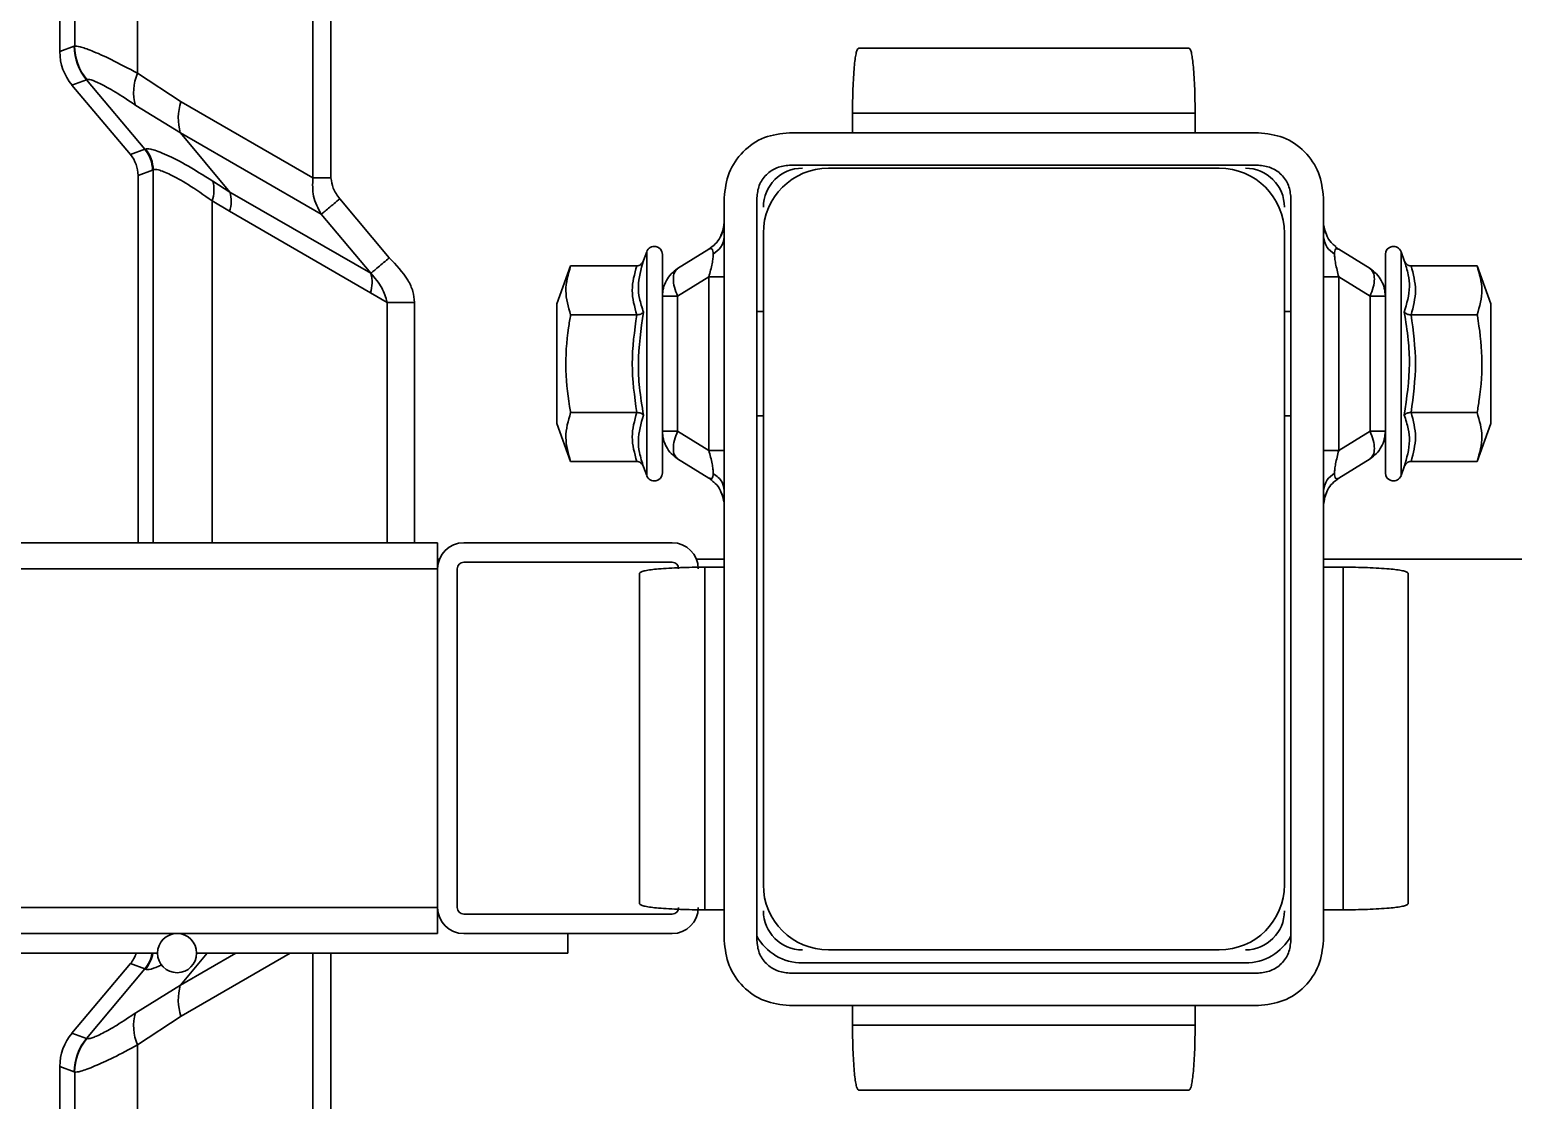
# Model space of a CAD drawing. Header units: millimetres. Extents: x 0 to 420, y 0 to 297.
# Drawn here: x 95.28 to 96.419, y 151.481 to 152.302 of the extents above; entities that cross this region are included whole.
import ezdxf

# ---------------------------------------------------------------- set-up
doc = ezdxf.new("R2010")
doc.units = ezdxf.units.MM

msp = doc.modelspace()

# ---------------------------------------------------------------- linework, layer by layer
at = {"color": 7, "linetype": 'Continuous', "lineweight": 35}
for p, q in [((95.3032, 152.5561), (95.3032, 152.2856)), ((95.3146, 152.2898), (95.3146, 152.5172)), ((95.3629, 152.5172), (95.3629, 152.269)), ((95.4974, 152.4011), (95.4974, 152.1886)), ((95.5113, 152.4011), (95.5113, 152.1886)), ((95.3143, 152.2897), (95.3032, 152.2856)), ((95.3143, 152.2897), (95.3146, 152.2898)), ((96.17, 152.2883), (95.9162, 152.2883)), ((96.17, 152.2883), (96.1701, 152.2883)), ((95.3125, 152.2599), (95.3237, 152.264)), ((95.3125, 152.2599), (95.3574, 152.2065)), ((95.324, 152.2641), (95.3237, 152.264)), ((95.3237, 152.264), (95.3685, 152.2106)), ((95.3629, 152.269), (95.3962, 152.247)), ((95.4974, 152.1886), (95.3962, 152.247)), ((95.3957, 152.2232), (95.3614, 152.2443)), ((95.9116, 152.2383), (96.1746, 152.2383)), ((95.9116, 152.2383), (95.9116, 152.2233)), ((96.1746, 152.2383), (96.1746, 152.2233)), ((96.1747, 152.2383), (96.1747, 152.2233)), ((95.3957, 152.2232), (95.5039, 152.1607)), ((95.4337, 152.1778), (95.3957, 152.2232)), ((95.8632, 152.2233), (96.2232, 152.2233)), ((95.3574, 152.2065), (95.3685, 152.2106)), ((95.3685, 152.2106), (95.3689, 152.2108)), ((95.3632, 152.1905), (95.3743, 152.1945)), ((95.3632, 152.1905), (95.3632, 151.9086)), ((95.3748, 152.1948), (95.3743, 152.1945)), ((95.3748, 152.1948), (95.3748, 151.9086)), ((96.2232, 152.1983), (95.8632, 152.1983)), ((96.1932, 152.1961), (95.8932, 152.1961)), ((95.4206, 152.1861), (95.4337, 152.1778)), ((95.5113, 152.1886), (95.4974, 152.1886)), ((95.4201, 152.171), (95.4334, 152.163)), ((95.4201, 151.9086), (95.4201, 152.171)), ((95.5419, 152.1154), (95.4337, 152.1778)), ((95.5181, 152.1726), (95.5561, 152.1273)), ((95.8132, 151.6033), (95.8132, 152.1733)), ((95.8382, 152.1733), (95.8382, 151.6033)), ((96.2482, 152.1733), (96.2482, 151.6033)), ((96.2732, 152.1733), (96.2732, 151.6033)), ((95.4334, 152.163), (95.5416, 152.1005)), ((95.5039, 152.1607), (95.5419, 152.1154)), ((95.8125, 152.1492), (95.8107, 152.1443)), ((95.813, 152.1522), (95.8117, 152.146)), ((95.8128, 152.1522), (95.8125, 152.1499)), ((95.8126, 152.1482), (95.8132, 152.1551)), ((95.8432, 152.1461), (95.8432, 151.6461)), ((96.2432, 151.6461), (96.2432, 152.1461)), ((96.2747, 152.146), (96.2734, 152.1522)), ((96.2757, 152.1443), (96.2739, 152.1492)), ((95.8014, 152.134), (95.7774, 152.119)), ((96.2842, 152.1343), (96.2824, 152.1358)), ((96.2844, 152.134), (96.2849, 152.134)), ((96.2849, 152.134), (96.3089, 152.119)), ((95.6953, 152.1211), (95.6847, 152.0921)), ((95.746, 152.1211), (95.6953, 152.1211)), ((95.7537, 152.132), (95.7512, 152.1252)), ((95.7537, 152.132), (95.7537, 151.9601)), ((95.7657, 152.1299), (95.7657, 152.0985)), ((96.3207, 152.0978), (96.3207, 152.1299)), ((96.3352, 152.1252), (96.3327, 152.132)), ((96.3327, 151.9601), (96.3327, 152.132)), ((96.3404, 152.1211), (96.3911, 152.1211)), ((96.4017, 152.0921), (96.3911, 152.1211)), ((95.8014, 152.1128), (95.7774, 152.0978)), ((95.8014, 151.9793), (95.8014, 152.1128)), ((96.2849, 152.1128), (96.2849, 151.9793)), ((96.2849, 152.1128), (96.3089, 152.0978)), ((95.5416, 152.1005), (95.5545, 152.0931)), ((95.5754, 152.0931), (95.5545, 152.0931)), ((95.5545, 152.0931), (95.5545, 151.9086)), ((95.5754, 152.0931), (95.5754, 151.9086)), ((95.6847, 152.0001), (95.6847, 152.0921)), ((95.7774, 152.0978), (95.7657, 152.0978)), ((95.7657, 152.0978), (95.7657, 151.9943)), ((95.7774, 152.0978), (95.7774, 151.9943)), ((96.3089, 151.9943), (96.3089, 152.0978)), ((96.3089, 152.0978), (96.3207, 152.0978)), ((96.3207, 151.9943), (96.3207, 152.0978)), ((96.4017, 152.0921), (96.4017, 152.0001)), ((95.746, 152.0836), (95.6953, 152.0836)), ((95.8432, 152.0861), (95.8382, 152.0861)), ((96.2482, 152.0861), (96.2432, 152.0861)), ((96.3404, 152.0836), (96.3911, 152.0836)), ((95.746, 152.0085), (95.6953, 152.0085)), ((96.3404, 152.0085), (96.3911, 152.0085)), ((95.6847, 152.0001), (95.6953, 151.971)), ((95.8382, 152.0061), (95.8432, 152.0061)), ((96.2432, 152.0061), (96.2482, 152.0061)), ((96.3911, 151.971), (96.4017, 152.0001)), ((95.7774, 151.9943), (95.7657, 151.9943)), ((95.7657, 151.9943), (95.7657, 151.9622)), ((95.8014, 151.9793), (95.7774, 151.9943)), ((96.2849, 151.9793), (96.3089, 151.9943)), ((96.3089, 151.9943), (96.3207, 151.9943)), ((96.3207, 151.9622), (96.3207, 151.9943)), ((95.7774, 151.9731), (95.8014, 151.9581)), ((96.2849, 151.9581), (96.3089, 151.9731)), ((95.746, 151.971), (95.6953, 151.971)), ((95.7512, 151.9669), (95.7537, 151.9601)), ((96.3327, 151.9601), (96.3352, 151.9669)), ((96.3404, 151.971), (96.3911, 151.971)), ((95.802, 151.9581), (95.8014, 151.9581)), ((95.8022, 151.9577), (95.804, 151.9563)), ((95.8107, 151.9478), (95.8125, 151.9429)), ((95.8117, 151.9461), (95.813, 151.9399)), ((96.2738, 151.9439), (96.2732, 151.937)), ((96.2734, 151.9399), (96.2747, 151.9461)), ((96.2736, 151.9398), (96.2739, 151.9422)), ((96.2739, 151.9429), (96.2757, 151.9478)), ((95.5932, 151.9086), (86.9932, 151.9086)), ((95.5932, 151.9086), (95.5932, 151.8886)), ((95.7732, 151.9086), (95.6132, 151.9086)), ((95.5947, 151.8961), (95.5932, 151.8961)), ((95.5932, 151.8961), (95.5947, 151.8961)), ((95.7732, 151.8936), (95.6132, 151.8936)), ((95.8132, 151.8961), (95.7917, 151.8961)), ((95.7917, 151.8961), (95.8132, 151.8961)), ((96.511, 151.8961), (96.2732, 151.8961)), ((96.2732, 151.8961), (96.511, 151.8961)), ((95.5932, 151.8886), (86.9932, 151.8886)), ((95.5932, 151.8886), (95.5932, 151.6286)), ((95.5932, 151.8886), (95.5932, 151.6286)), ((95.6082, 151.8886), (95.6082, 151.6286)), ((95.7482, 151.8852), (95.7482, 151.6315)), ((95.793, 151.8898), (95.7982, 151.8899)), ((95.7982, 151.6269), (95.7982, 151.8899)), ((95.7982, 151.8899), (95.8132, 151.8899)), ((96.2882, 151.8899), (96.2732, 151.8899)), ((96.2882, 151.8899), (96.2882, 151.6269)), ((96.3382, 151.6315), (96.3382, 151.8852)), ((95.5932, 151.6286), (86.9932, 151.6286)), ((95.5932, 151.6286), (95.5932, 151.6086)), ((95.5938, 151.6236), (95.5932, 151.6236)), ((95.6132, 151.6236), (95.7732, 151.6236)), ((95.7982, 151.6269), (95.8132, 151.6269)), ((96.2882, 151.6269), (96.2732, 151.6269)), ((95.5932, 151.6086), (86.9932, 151.6086)), ((95.6132, 151.6086), (95.7732, 151.6086)), ((95.6932, 151.6086), (95.6932, 151.5936)), ((95.2082, 151.5936), (95.3782, 151.5936)), ((95.4383, 151.5936), (95.3957, 151.5689)), ((95.4163, 151.5936), (95.3957, 151.5689)), ((95.4801, 151.5936), (95.3962, 151.5451)), ((95.4082, 151.5936), (95.6932, 151.5936)), ((95.4974, 151.5936), (95.4974, 151.391)), ((95.5113, 151.5936), (95.5113, 151.391)), ((96.2132, 151.5861), (95.8732, 151.5861)), ((95.8932, 151.5961), (96.1932, 151.5961)), ((95.3574, 151.5856), (95.3125, 151.5322)), ((95.3685, 151.5815), (95.3237, 151.5281)), ((95.3685, 151.5815), (95.3574, 151.5856)), ((95.3689, 151.5813), (95.3685, 151.5815)), ((95.8632, 151.5783), (96.2232, 151.5783)), ((95.3957, 151.5689), (95.3614, 151.5478)), ((96.2232, 151.5533), (95.8632, 151.5533)), ((95.9117, 151.5383), (95.9117, 151.5533)), ((96.1746, 151.5383), (96.1746, 151.5533)), ((96.1747, 151.5383), (96.1747, 151.5533)), ((95.3962, 151.5451), (95.3629, 151.5232)), ((95.3237, 151.5281), (95.3125, 151.5322)), ((96.1746, 151.5383), (95.9117, 151.5383)), ((95.3237, 151.5281), (95.324, 151.528)), ((95.3629, 151.5232), (95.3629, 151.2749)), ((95.3032, 151.5065), (95.3032, 151.2361)), ((95.3143, 151.5025), (95.3032, 151.5065)), ((95.3143, 151.5025), (95.3146, 151.5023)), ((95.3146, 151.2749), (95.3146, 151.5023)), ((95.9163, 151.4883), (96.17, 151.4883)), ((96.1701, 151.4883), (96.17, 151.4883))]:
    msp.add_line(p, q, dxfattribs=at)
msp.add_circle((95.3932, 151.5936), 0.015, dxfattribs=at)
for centre, radius, start, end in [((95.3544, 152.2897), 0.0401, 180.0586, 219.9414), ((95.3546, 152.2899), 0.0401, 180.1269, 219.9924), ((95.3952, 152.2546), 0.0354, 156.1372, 196.9623), ((95.4342, 152.2343), 0.0401, 161.4836, 196.0343), ((95.3493, 152.1945), 0.025, 0.0586, 39.9414), ((95.3498, 152.1947), 0.025, 0.1661, 40.0321), ((95.8932, 152.1461), 0.05, 90, 180), ((95.8732, 152.1661), 0.03, 90, 180), ((96.1932, 152.1461), 0.05, 0, 90), ((96.2132, 152.1661), 0.03, 0, 90), ((95.3975, 152.1794), 0.024, 339.6339, 16.2007), ((95.4096, 152.1709), 0.0251, 341.4836, 16.0343), ((95.7595, 152.1299), 0.00619, 0, 160), ((96.3269, 152.1299), 0.00619, 20, 180), ((95.5178, 152.1084), 0.0251, 341.4836, 16.0343), ((95.7595, 151.9622), 0.00619, 200, 0), ((96.3269, 151.9622), 0.00619, 180, 340), ((95.6132, 151.8886), 0.02, 90, 180), ((95.7732, 151.8886), 0.02, 0, 90), ((95.6132, 151.8886), 0.005, 90, 180), ((95.7732, 151.8886), 0.005, 0, 90), ((95.8932, 151.6461), 0.05, 180, 270), ((96.1932, 151.6461), 0.05, 270, 0), ((95.6132, 151.6286), 0.02, 180, 270), ((95.6132, 151.6286), 0.005, 180, 270), ((95.7732, 151.6286), 0.02, 270, 0), ((95.7732, 151.6286), 0.005, 270, 0), ((95.8732, 151.6261), 0.03, 180, 270), ((96.2132, 151.6261), 0.03, 270, 0), ((95.8732, 151.6261), 0.04, 208.955, 270), ((96.2132, 151.6261), 0.04, 270, 331.045), ((95.3493, 151.5976), 0.025, 320.0587, 350.6662), ((95.3498, 151.5974), 0.025, 319.9711, 351.2382), ((95.4342, 151.5579), 0.0401, 163.9657, 198.5164), ((95.3952, 151.5375), 0.0354, 163.0377, 203.8627), ((95.3544, 151.5024), 0.0401, 140.0586, 179.9414), ((95.3546, 151.5022), 0.0401, 140.0076, 179.8731)]:
    msp.add_arc(centre, radius, start, end, dxfattribs=at)
for centre, major_axis, start_param, end_param in [((95.3432, 152.2856), (0.0376, 0.0137), 2.793026, 3.49016), ((95.3382, 152.1904), (-0.0235, -0.0086), 2.793026, 3.49016), ((95.3382, 151.6017), (-0.0235, 0.0086), 2.793026, 3.160549), ((95.3432, 151.5065), (-0.0376, 0.0137), 5.934618, 6.631752)]:
    msp.add_ellipse(centre, major_axis=major_axis, ratio=0.998448, start_param=start_param, end_param=end_param, dxfattribs=at)
for points, knots in [([(95.3146, 152.2898), (95.3156, 152.2898), (95.3176, 152.2899), (95.3274, 152.2864), (95.3421, 152.28), (95.3558, 152.2727), (95.3629, 152.269)], [0, 0, 0, 0, 0.2394527, 0.4731299, 0.7287922, 1, 1, 1, 1]), ([(95.9162, 152.2883), (95.9159, 152.288), (95.9152, 152.2876), (95.9141, 152.2831), (95.9131, 152.276), (95.9124, 152.2661), (95.9118, 152.2544), (95.9117, 152.2447), (95.9116, 152.2383)], [0, 0, 0, 0, 0.157309, 0.270586, 0.50035, 0.630794, 0.757716, 1, 1, 1, 1]), ([(96.1746, 152.2383), (96.1746, 152.2447), (96.1745, 152.2544), (96.1739, 152.2661), (96.1732, 152.276), (96.1722, 152.2831), (96.1711, 152.2876), (96.1704, 152.288), (96.17, 152.2883)], [0, 0, 0, 0, 0.242279, 0.369203, 0.49965, 0.729414, 0.842683, 1, 1, 1, 1]), ([(95.3614, 152.2443), (95.356, 152.248), (95.3454, 152.2551), (95.334, 152.2611), (95.3264, 152.2644), (95.3248, 152.2642), (95.324, 152.2641)], [0, 0, 0, 0, 0.2701747, 0.5252885, 0.7593323, 1, 1, 1, 1]), ([(95.3689, 152.2108), (95.3699, 152.211), (95.372, 152.2115), (95.3827, 152.2075), (95.399, 152.1997), (95.4133, 152.1907), (95.4206, 152.1861)], [0, 0, 0, 0, 0.223119, 0.475931, 0.731471, 1, 1, 1, 1]), ([(95.4201, 152.171), (95.4137, 152.1755), (95.4015, 152.1841), (95.3876, 152.1915), (95.3779, 152.1955), (95.3758, 152.1951), (95.3748, 152.1948)], [0, 0, 0, 0, 0.267515, 0.511254, 0.753073, 1, 1, 1, 1]), ([(95.4974, 152.1886), (95.4972, 152.1838), (95.4969, 152.1738), (95.5015, 152.1652), (95.5039, 152.1607)], [0, 0, 0, 0, 0.4733, 1, 1, 1, 1]), ([(95.5113, 152.1886), (95.5117, 152.1859), (95.5125, 152.18), (95.5161, 152.1752), (95.5181, 152.1726)], [0, 0, 0, 0, 0.448587, 1, 1, 1, 1]), ([(95.5181, 152.1726), (95.5166, 152.1714), (95.5136, 152.1688), (95.5094, 152.1653), (95.5059, 152.1624), (95.5045, 152.1613), (95.5039, 152.1607)], [0, 0, 0, 0, 0.244438, 0.500001, 0.755563, 1, 1, 1, 1]), ([(95.8122, 152.1485), (95.8116, 152.1466), (95.8103, 152.1428), (95.8065, 152.1377), (95.8031, 152.1352), (95.8014, 152.134)], [0, 0, 0, 0, 0.315477, 0.657739, 1, 1, 1, 1]), ([(96.2826, 152.1359), (96.2817, 152.1366), (96.2792, 152.1385), (96.2769, 152.1415), (96.276, 152.1439), (96.2758, 152.1444)], [0, 0, 0, 0, 0.294463, 0.87052, 1, 1, 1, 1]), ([(95.8014, 152.134), (95.8023, 152.1343), (95.8036, 152.1348), (95.8046, 152.1328), (95.8047, 152.131), (95.8047, 152.1302)], [0, 0, 0, 0, 0.5516135, 0.7848249, 1, 1, 1, 1]), ([(95.8132, 152.1434), (95.8127, 152.1406), (95.8118, 152.1355), (95.8069, 152.1318), (95.8047, 152.1302)], [0, 0, 0, 0, 0.559996, 1, 1, 1, 1]), ([(96.2732, 152.1434), (96.2737, 152.1406), (96.2746, 152.1355), (96.2795, 152.1318), (96.2816, 152.1302)], [0, 0, 0, 0, 0.559996, 1, 1, 1, 1]), ([(96.2816, 152.1302), (96.2817, 152.131), (96.2818, 152.1328), (96.2826, 152.1346), (96.2837, 152.1342), (96.2844, 152.134)], [0, 0, 0, 0, 0.243902, 0.508229, 1, 1, 1, 1]), ([(95.5561, 152.1273), (95.5546, 152.126), (95.5516, 152.1235), (95.5474, 152.12), (95.544, 152.1171), (95.5426, 152.1159), (95.5419, 152.1154)], [0, 0, 0, 0, 0.244437, 0.5, 0.755563, 1, 1, 1, 1]), ([(95.5561, 152.1273), (95.5613, 152.1219), (95.5686, 152.1142), (95.5746, 152.1019), (95.5751, 152.0959), (95.5754, 152.0931)], [0, 0, 0, 0, 0.554868, 0.787217, 1, 1, 1, 1]), ([(95.6953, 152.0836), (95.6935, 152.0897), (95.6898, 152.1022), (95.6934, 152.1147), (95.6953, 152.1211)], [0, 0, 0, 0, 0.491212, 1, 1, 1, 1]), ([(95.7512, 152.1252), (95.7512, 152.1252), (95.751, 152.1246), (95.7504, 152.1235), (95.7492, 152.1222), (95.7477, 152.1213), (95.7466, 152.1212), (95.746, 152.1211)], [0, 0, 0, 0, 0.006713, 0.267679, 0.528689, 0.76386, 1, 1, 1, 1]), ([(95.7512, 152.1252), (95.7493, 152.1185), (95.7465, 152.1088), (95.7479, 152.0956), (95.7501, 152.0891), (95.7512, 152.0856)], [0, 0, 0, 0, 0.499729, 0.72853, 1, 1, 1, 1]), ([(95.8047, 152.1302), (95.8047, 152.1291), (95.8046, 152.1269), (95.8036, 152.1209), (95.8023, 152.1161), (95.8014, 152.1128)], [0, 0, 0, 0, 0.215184, 0.448387, 1, 1, 1, 1]), ([(96.2849, 152.1128), (96.284, 152.1161), (96.2828, 152.1209), (96.2818, 152.1269), (96.2817, 152.1291), (96.2816, 152.1302)], [0, 0, 0, 0, 0.551614, 0.784825, 1, 1, 1, 1]), ([(96.3352, 152.0856), (96.3371, 152.0921), (96.3399, 152.1015), (96.3385, 152.1149), (96.3363, 152.1216), (96.3352, 152.1252)], [0, 0, 0, 0, 0.499729, 0.72853, 1, 1, 1, 1]), ([(96.3404, 152.1211), (96.3398, 152.1212), (96.3387, 152.1213), (96.3372, 152.1222), (96.336, 152.1235), (96.3354, 152.1246), (96.3352, 152.1252), (96.3352, 152.1252)], [0, 0, 0, 0, 0.23614, 0.471311, 0.732321, 0.993287, 1, 1, 1, 1]), ([(96.3911, 152.1211), (96.3929, 152.115), (96.3966, 152.1025), (96.393, 152.09), (96.3911, 152.0836)], [0, 0, 0, 0, 0.491212, 1, 1, 1, 1]), ([(95.5419, 152.1154), (95.545, 152.1118), (95.5507, 152.1052), (95.5533, 152.0969), (95.5545, 152.0931)], [0, 0, 0, 0, 0.537276, 1, 1, 1, 1]), ([(95.6953, 152.0085), (95.6952, 152.0088), (95.6933, 152.0195), (95.6907, 152.0412), (95.6923, 152.0662), (95.6947, 152.0803), (95.6953, 152.0836)], [0, 0, 0, 0, 0.009604, 0.432631, 0.866873, 1, 1, 1, 1]), ([(95.746, 152.0085), (95.7443, 152.021), (95.7409, 152.046), (95.7443, 152.0711), (95.746, 152.0836)], [0, 0, 0, 0, 0.499238, 1, 1, 1, 1]), ([(95.7512, 152.0856), (95.7512, 152.0856), (95.751, 152.0853), (95.7504, 152.0848), (95.7492, 152.0841), (95.7477, 152.0837), (95.7466, 152.0836), (95.746, 152.0836)], [0, 0, 0, 0, 0.006713, 0.267679, 0.528689, 0.76386, 1, 1, 1, 1]), ([(95.7512, 152.0856), (95.7493, 152.0724), (95.7465, 152.0532), (95.7479, 152.0267), (95.7501, 152.0136), (95.7512, 152.0065)], [0, 0, 0, 0, 0.500435, 0.728855, 1, 1, 1, 1]), ([(96.3352, 152.0065), (96.3371, 152.0197), (96.3399, 152.0389), (96.3385, 152.0654), (96.3363, 152.0785), (96.3352, 152.0856)], [0, 0, 0, 0, 0.500435, 0.728855, 1, 1, 1, 1]), ([(96.3352, 152.0856), (96.3352, 152.0856), (96.3354, 152.0853), (96.336, 152.0848), (96.3372, 152.0841), (96.3387, 152.0837), (96.3398, 152.0836), (96.3404, 152.0836)], [0, 0, 0, 0, 0.0067129, 0.2676791, 0.5286892, 0.7638601, 1, 1, 1, 1]), ([(96.3404, 152.0836), (96.3421, 152.0711), (96.3455, 152.0461), (96.3421, 152.0211), (96.3404, 152.0085)], [0, 0, 0, 0, 0.499238, 1, 1, 1, 1]), ([(96.3911, 152.0836), (96.3912, 152.0833), (96.3931, 152.0726), (96.3957, 152.0509), (96.3941, 152.0259), (96.3917, 152.0118), (96.3911, 152.0085)], [0, 0, 0, 0, 0.009604, 0.432631, 0.866873, 1, 1, 1, 1]), ([(95.6953, 151.971), (95.6935, 151.9771), (95.6898, 151.9897), (95.6934, 152.0022), (95.6953, 152.0085)], [0, 0, 0, 0, 0.491212, 1, 1, 1, 1]), ([(95.7512, 152.0065), (95.7512, 152.0065), (95.751, 152.0068), (95.7504, 152.0074), (95.7492, 152.008), (95.7477, 152.0084), (95.7466, 152.0085), (95.746, 152.0085)], [0, 0, 0, 0, 0.0067129, 0.2676791, 0.5286892, 0.7638601, 1, 1, 1, 1]), ([(96.3352, 152.0065), (96.3352, 152.0065), (96.3354, 152.0068), (96.336, 152.0074), (96.3372, 152.008), (96.3387, 152.0084), (96.3398, 152.0085), (96.3404, 152.0085)], [0, 0, 0, 0, 0.0067129, 0.2676791, 0.5286892, 0.7638601, 1, 1, 1, 1]), ([(96.3911, 152.0085), (96.3929, 152.0024), (96.3966, 151.9899), (96.393, 151.9774), (96.3911, 151.971)], [0, 0, 0, 0, 0.4912125, 1, 1, 1, 1]), ([(95.7512, 152.0065), (95.7493, 152), (95.7465, 151.9906), (95.7479, 151.9772), (95.7501, 151.9705), (95.7512, 151.9669)], [0, 0, 0, 0, 0.499729, 0.72853, 1, 1, 1, 1]), ([(96.3352, 151.9669), (96.3371, 151.9736), (96.3399, 151.9834), (96.3385, 151.9966), (96.3363, 152.003), (96.3352, 152.0065)], [0, 0, 0, 0, 0.499729, 0.72853, 1, 1, 1, 1]), ([(95.8014, 151.9793), (95.8023, 151.9759), (95.8036, 151.9712), (95.8046, 151.9651), (95.8047, 151.963), (95.8047, 151.9619)], [0, 0, 0, 0, 0.5516135, 0.7848249, 1, 1, 1, 1]), ([(96.2816, 151.9619), (96.2817, 151.963), (96.2818, 151.9651), (96.2828, 151.9712), (96.284, 151.9759), (96.2849, 151.9793)], [0, 0, 0, 0, 0.2151838, 0.4483868, 1, 1, 1, 1]), ([(95.746, 151.971), (95.7466, 151.9709), (95.7477, 151.9708), (95.7492, 151.9699), (95.7504, 151.9686), (95.751, 151.9675), (95.7512, 151.967), (95.7512, 151.9669)], [0, 0, 0, 0, 0.2361399, 0.4713108, 0.7323209, 0.9932871, 1, 1, 1, 1]), ([(95.8047, 151.9619), (95.8047, 151.9611), (95.8046, 151.9593), (95.8038, 151.9574), (95.8027, 151.9578), (95.802, 151.9581)], [0, 0, 0, 0, 0.243902, 0.508229, 1, 1, 1, 1]), ([(95.8047, 151.9619), (95.8074, 151.9598), (95.8122, 151.9559), (95.8129, 151.9509), (95.8132, 151.9487)], [0, 0, 0, 0, 0.559996, 1, 1, 1, 1]), ([(96.2732, 151.9487), (96.2737, 151.9515), (96.2746, 151.9566), (96.2795, 151.9603), (96.2816, 151.9619)], [0, 0, 0, 0, 0.559996, 1, 1, 1, 1]), ([(96.2849, 151.9581), (96.284, 151.9578), (96.2828, 151.9573), (96.2818, 151.9593), (96.2817, 151.9611), (96.2816, 151.9619)], [0, 0, 0, 0, 0.5516135, 0.7848249, 1, 1, 1, 1]), ([(96.3352, 151.9669), (96.3352, 151.967), (96.3354, 151.9675), (96.336, 151.9686), (96.3372, 151.9699), (96.3387, 151.9708), (96.3398, 151.9709), (96.3404, 151.971)], [0, 0, 0, 0, 0.006713, 0.267679, 0.528689, 0.76386, 1, 1, 1, 1]), ([(95.8038, 151.9562), (95.8047, 151.9555), (95.8072, 151.9536), (95.8095, 151.9506), (95.8104, 151.9481), (95.8106, 151.9477)], [0, 0, 0, 0, 0.294463, 0.870519, 1, 1, 1, 1]), ([(96.2742, 151.9436), (96.2748, 151.9455), (96.2761, 151.9493), (96.2798, 151.9544), (96.2832, 151.9569), (96.2849, 151.9581)], [0, 0, 0, 0, 0.315477, 0.657739, 1, 1, 1, 1]), ([(95.7982, 151.8899), (95.7918, 151.8898), (95.7821, 151.8897), (95.7705, 151.8891), (95.7605, 151.8884), (95.7534, 151.8874), (95.749, 151.8863), (95.7485, 151.8856), (95.7482, 151.8852)], [0, 0, 0, 0, 0.242279, 0.369202, 0.49965, 0.729414, 0.842683, 1, 1, 1, 1]), ([(96.3382, 151.8852), (96.3379, 151.8856), (96.3374, 151.8863), (96.333, 151.8874), (96.3258, 151.8884), (96.3159, 151.8891), (96.3043, 151.8897), (96.2946, 151.8898), (96.2882, 151.8899)], [0, 0, 0, 0, 0.157309, 0.270586, 0.50035, 0.630794, 0.757716, 1, 1, 1, 1]), ([(95.7482, 151.6315), (95.7485, 151.6311), (95.749, 151.6304), (95.7534, 151.6293), (95.7605, 151.6283), (95.7705, 151.6276), (95.7821, 151.627), (95.7918, 151.6269), (95.7982, 151.6269)], [0, 0, 0, 0, 0.157309, 0.270586, 0.50035, 0.630794, 0.757716, 1, 1, 1, 1]), ([(96.2882, 151.6269), (96.2946, 151.6269), (96.3043, 151.627), (96.3159, 151.6276), (96.3258, 151.6283), (96.333, 151.6293), (96.3374, 151.6304), (96.3379, 151.6311), (96.3382, 151.6315)], [0, 0, 0, 0, 0.242279, 0.369202, 0.49965, 0.729414, 0.842683, 1, 1, 1, 1]), ([(95.3815, 151.5845), (95.3784, 151.5832), (95.3716, 151.5805), (95.3699, 151.581), (95.3689, 151.5813)], [0, 0, 0, 0, 0.454296, 1, 1, 1, 1]), ([(95.324, 151.528), (95.3249, 151.5279), (95.3268, 151.5278), (95.3353, 151.5317), (95.3468, 151.5379), (95.3565, 151.5445), (95.3614, 151.5478)], [0, 0, 0, 0, 0.267138, 0.52122, 0.755952, 1, 1, 1, 1]), ([(95.9117, 151.5383), (95.9117, 151.532), (95.9118, 151.5222), (95.9124, 151.5106), (95.9131, 151.5007), (95.9141, 151.4936), (95.9152, 151.4891), (95.9159, 151.4886), (95.9163, 151.4883)], [0, 0, 0, 0, 0.242279, 0.369203, 0.49965, 0.729414, 0.842683, 1, 1, 1, 1]), ([(96.17, 151.4883), (96.1704, 151.4886), (96.1711, 151.4891), (96.1722, 151.4936), (96.1732, 151.5007), (96.1739, 151.5106), (96.1745, 151.5222), (96.1746, 151.532), (96.1746, 151.5383)], [0, 0, 0, 0, 0.157309, 0.270586, 0.50035, 0.630794, 0.757716, 1, 1, 1, 1]), ([(95.3629, 151.5232), (95.3565, 151.5197), (95.3439, 151.513), (95.329, 151.5064), (95.3181, 151.5023), (95.3158, 151.5023), (95.3146, 151.5023)], [0, 0, 0, 0, 0.245129, 0.480308, 0.739086, 1, 1, 1, 1])]:
    msp.add_open_spline(points, degree=3, knots=knots, dxfattribs=at)
for points in [[(95.8132, 152.1733), (95.8139, 152.1799), (95.8154, 152.193), (95.827, 152.2095), (95.8435, 152.2211), (95.8566, 152.2226), (95.8632, 152.2233)], [(96.2232, 152.2233), (96.2297, 152.2226), (96.2429, 152.2211), (96.2594, 152.2095), (96.2709, 152.193), (96.2724, 152.1799), (96.2732, 152.1733)], [(95.8632, 152.1983), (95.8599, 152.198), (95.8534, 152.1972), (95.8451, 152.1914), (95.8393, 152.1832), (95.8386, 152.1766), (95.8382, 152.1733)], [(96.2232, 152.1983), (96.2265, 152.198), (96.233, 152.1972), (96.2413, 152.1914), (96.2471, 152.1832), (96.2478, 152.1766), (96.2482, 152.1733)], [(95.746, 152.0836), (95.7443, 152.0898), (95.7409, 152.1023), (95.7443, 152.1149), (95.746, 152.1211)], [(96.3404, 152.1211), (96.3421, 152.1149), (96.3455, 152.1023), (96.3421, 152.0898), (96.3404, 152.0836)], [(95.7774, 152.119), (95.7757, 152.1177), (95.7723, 152.1152), (95.7686, 152.11), (95.7662, 152.1041), (95.7658, 152.0999), (95.7657, 152.0978)], [(95.7774, 152.119), (95.7765, 152.1181), (95.7746, 152.1163), (95.7739, 152.1112), (95.7746, 152.1049), (95.7765, 152.1001), (95.7774, 152.0978)], [(95.8014, 152.1128), (95.8032, 152.1128), (95.8066, 152.1128), (95.8103, 152.1128), (95.8127, 152.1128), (95.813, 152.1128), (95.8132, 152.1128)], [(96.2732, 152.1128), (96.2733, 152.1128), (96.2737, 152.1128), (96.2761, 152.1128), (96.2798, 152.1128), (96.2832, 152.1128), (96.2849, 152.1128)], [(96.3089, 152.0978), (96.3099, 152.1001), (96.3117, 152.1049), (96.3125, 152.1112), (96.3117, 152.1163), (96.3099, 152.1181), (96.3089, 152.119)], [(96.3089, 152.119), (96.3107, 152.1177), (96.3141, 152.1152), (96.3178, 152.11), (96.3202, 152.1041), (96.3205, 152.0999), (96.3207, 152.0978)], [(95.746, 151.971), (95.7443, 151.9773), (95.7409, 151.9898), (95.7443, 152.0023), (95.746, 152.0085)], [(96.3404, 152.0085), (96.3421, 152.0023), (96.3455, 151.9898), (96.3421, 151.9773), (96.3404, 151.971)], [(95.7657, 151.9943), (95.7658, 151.9922), (95.7662, 151.988), (95.7686, 151.9821), (95.7723, 151.9768), (95.7757, 151.9743), (95.7774, 151.9731)], [(95.7774, 151.9943), (95.7765, 151.9919), (95.7746, 151.9872), (95.7739, 151.9808), (95.7746, 151.9757), (95.7765, 151.974), (95.7774, 151.9731)], [(96.3089, 151.9731), (96.3099, 151.974), (96.3117, 151.9757), (96.3125, 151.9808), (96.3117, 151.9872), (96.3099, 151.9919), (96.3089, 151.9943)], [(96.3089, 151.9731), (96.3107, 151.9743), (96.3141, 151.9768), (96.3178, 151.9821), (96.3202, 151.988), (96.3205, 151.9922), (96.3207, 151.9943)], [(95.8132, 151.9793), (95.813, 151.9793), (95.8127, 151.9793), (95.8103, 151.9793), (95.8066, 151.9793), (95.8032, 151.9793), (95.8014, 151.9793)], [(96.2849, 151.9793), (96.2832, 151.9793), (96.2798, 151.9793), (96.2761, 151.9793), (96.2737, 151.9793), (96.2733, 151.9793), (96.2732, 151.9793)], [(95.8632, 151.5533), (95.8566, 151.5541), (95.8435, 151.5556), (95.827, 151.5672), (95.8154, 151.5837), (95.8139, 151.5968), (95.8132, 151.6033)], [(95.8382, 151.6033), (95.8386, 151.6001), (95.8393, 151.5935), (95.8451, 151.5852), (95.8534, 151.5795), (95.8599, 151.5787), (95.8632, 151.5783)], [(96.2732, 151.6033), (96.2724, 151.5968), (96.2709, 151.5837), (96.2594, 151.5672), (96.2429, 151.5556), (96.2297, 151.5541), (96.2232, 151.5533)], [(96.2482, 151.6033), (96.2478, 151.6001), (96.2471, 151.5935), (96.2413, 151.5852), (96.233, 151.5795), (96.2265, 151.5787), (96.2232, 151.5783)]]:
    msp.add_open_spline(points, degree=3, dxfattribs=at)

doc.saveas('drawing.dxf')
